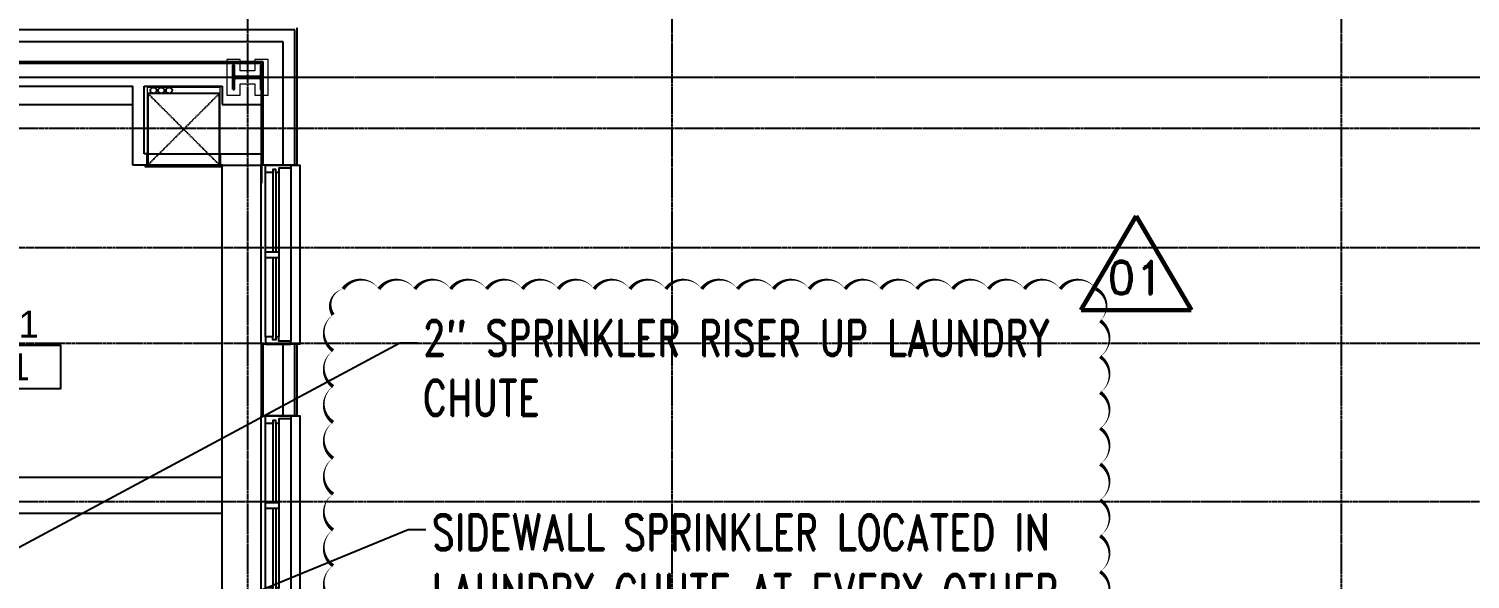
# Model space of a CAD drawing. Header units: inches. Extents: x -6955 to 13123, y -1334 to 3701.
# Drawn here: x 6442.1 to 6924.5, y 2021.6 to 2205.8 of the extents above; entities that cross this region are included whole.
import ezdxf
from ezdxf.enums import TextEntityAlignment as Align

# ---------------------------------------------------------------- set-up
doc = ezdxf.new("R2010")
doc.units = ezdxf.units.IN
doc.header["$MEASUREMENT"] = 0
for name, pattern in [('CENTER2', [1.125, 0.75, -0.125, 0.125, -0.125]), ('DASHDOT2', [0.5, 0.25, -0.125, 0, -0.125]), ('HIDDEN2', [0.1875, 0.125, -0.0625])]:
    doc.linetypes.add(name, pattern=pattern)
for name, color, linetype, lineweight in [('A-Detl-Hatch', 1, 'Continuous', 18), ('A-Detl-Wide', 2, 'Continuous', 35), ('S-Detl-Hatch', 1, 'Continuous', 18)]:
    doc.layers.add(name, color=color, linetype=linetype, lineweight=lineweight)
for name, color, linetype in [('A-Door-Head', 8, 'Continuous'), ('A-Flor-Soffit', 6, 'HIDDEN2'), ('A-Glaz', 7, 'Continuous'), ('A-Glaz-Sill', 8, 'Continuous'), ('A-Grid(SmallScale)', 11, 'CENTER2'), ('A-HVAC', 6, 'HIDDEN2'), ('A-Tag-Rm(Scale)', 7, 'Continuous'), ('A-Wall-Full', 7, 'Continuous'), ('A-Wall-Hatch', 15, 'Continuous'), ('details', 7, 'Continuous'), ('PIPESPC', 7, 'Continuous'), ('REVISION', 7, 'Continuous')]:
    doc.layers.add(name, color=color, linetype=linetype)
doc.layers.add('G-Anno-Nplt', color=140, linetype='Continuous', lineweight=18, plot=False)
doc.layers.add('Zoning Envelope', color=7, linetype='DASHDOT2', true_color=0xaa0061)
doc.styles.add('PDA1', font='ROMAND', dxfattribs={"width": 0.755})
doc.styles.add('ROMAND', font='romand', dxfattribs={"height": 9})
doc.styles.add('ROMANS', font='ROMANS', dxfattribs={"height": 0.25})
doc.dimstyles.new('STANDARD$7', dxfattribs={"dimtxt": 0.09375, "dimasz": 0.125, "dimexe": 0.125, "dimexo": 0.09375, "dimgap": 0.0625, "dimtad": 1, "dimdec": 6, "dimzin": 3, "dimdsep": 46, "dimlunit": 4, "dimtxsty": 'ROMANS', "dimcen": 0.09375, "dimadec": 0, "dimazin": 0, "dimtfac": 0.09375, "dimtdec": 0, "dimtofl": 0, "dimtmove": 0, "dimatfit": 3, "dimfxl": 1, "dimfrac": 2, "dimtolj": 1, "dimtzin": 3, "dimarcsym": 0})

# ---------------------------------------------------------------- blocks, each defined once
blk = doc.blocks.new('EXTERIOR WINDOW 3')
at = {"layer": 'A-Glaz'}
for p, q in [((5693, -8445.75), (5693, -8419.25)), ((5694, -8445.75), (5694, -8419.25)), ((5695, -8474.25), (5695, -8419.25)), ((5693, -8474.25), (5693, -8447.75)), ((5694, -8474.25), (5694, -8447.75))]:
    blk.add_line(p, q, dxfattribs=at)
for points in [[(5693, -8419.25), (5690.5, -8419.25), (5690.5, -8416.75), (5699, -8416.75), (5699, -8417.75), (5695, -8417.75), (5695, -8419.25), (5694, -8419.25), (5694, -8418.25), (5693, -8418.25), (5693, -8419.25)], [(5693, -8474.25), (5690.5, -8474.25), (5690.5, -8476.75), (5699, -8476.75), (5699, -8475.75), (5695, -8475.75), (5695, -8474.25), (5694, -8474.25), (5694, -8475.25), (5693, -8475.25), (5693, -8474.25)]]:
    blk.add_lwpolyline(points, dxfattribs=at)
blk.add_lwpolyline([(5690.5, -8445.75), (5690.5, -8447.75), (5695, -8447.75), (5695, -8445.75)], close=True, dxfattribs=at)
at = {"layer": 'A-Glaz-Sill'}
for p, q in [((5689.12, -8416.75), (5689.12, -8476.75)), ((5690.5, -8419.25), (5690.5, -8474.25)), ((5699, -8475.75), (5699, -8417.75))]:
    blk.add_line(p, q, dxfattribs=at)
blk.add_lwpolyline([(5699, -8476.75), (5702, -8476.75), (5702, -8416.75), (5699, -8416.75)], dxfattribs=at)
blk = doc.blocks.new('*U18')
at = {"layer": 'A-Detl-Hatch'}
h = blk.add_hatch(dxfattribs=at)
h.set_pattern_fill('ANSI32', color=256, scale=6, style=0)
h.set_pattern_definition([(45, (0, -4.865), (-1.591, 1.591), []), (45, (1.0607, -4.865), (-1.591, 1.591), [])])
edge = h.paths.add_edge_path()
edge.add_line((3.98, -9.73), (3.98, -9.295))
edge.add_line((3.98, -9.295), (0.645, -9.295))
edge.add_arc((0.645, -8.795), 0.5, 180, 270, ccw=False)
edge.add_line((0.145, -8.795), (0.145, -0.935))
edge.add_arc((0.645, -0.935), 0.5, 90, 180, ccw=False)
edge.add_line((0.645, -0.435), (3.98, -0.435))
edge.add_line((3.98, -0.435), (3.98, 0))
edge.add_line((3.98, 0), (-3.98, 0))
edge.add_line((-3.98, 0), (-3.98, -0.435))
edge.add_line((-3.98, -0.435), (-0.645, -0.435))
edge.add_arc((-0.645, -0.935), 0.5, 0, 90, ccw=False)
edge.add_line((-0.145, -0.935), (-0.145, -8.795))
edge.add_arc((-0.645, -8.795), 0.5, -90, 0, ccw=False)
edge.add_line((-0.645, -9.295), (-3.98, -9.295))
edge.add_line((-3.98, -9.295), (-3.98, -9.73))
edge.add_line((-3.98, -9.73), (3.98, -9.73))
at = {"color": 0, "linetype": 'ByBlock'}
blk.add_lwpolyline([(3.98, -9.73), (3.98, -9.295), (0.645, -9.295, -0.4142136), (0.145, -8.795), (0.145, -0.935, -0.4142136), (0.645, -0.435), (3.98, -0.435), (3.98, 0), (-3.98, 0), (-3.98, -0.435), (-0.645, -0.435, -0.4142136), (-0.145, -0.935), (-0.145, -8.795, -0.4142136), (-0.645, -9.295), (-3.98, -9.295), (-3.98, -9.73)], format="xyb", close=True, dxfattribs=at)
blk = doc.blocks.new('W10X33')
at = {"layer": 'S-Detl-Hatch'}
blk.add_lwpolyline([(13773.78, -7310.28), (13773.78, -7305.84), (13769.95, -7305.84), (13769.95, -7300.98), (13773.78, -7300.98), (13773.78, -7296.55), (13761.82, -7296.55), (13761.82, -7300.98), (13765.66, -7300.98), (13765.66, -7305.84), (13761.82, -7305.84), (13761.82, -7310.28)], close=True, dxfattribs=at)
at = {"layer": 'A-Detl-Wide'}
blk.add_blockref('*U18', (13767.8, -7298.55), dxfattribs=at)
blk = doc.blocks.new('Rm Tag')
blk.add_lwpolyline([(-0.2124, 0.0759), (0.2124, 0.0759), (0.2124, -0.0759), (-0.2124, -0.0759)], close=True)
for p in [(0, 0.2858), (0, 0.1493), (0, 0)]:
    blk.add_attdef('XXX', text='', height=0.0938).set_placement(p, align=Align.MIDDLE_CENTER)
blk = doc.blocks.new('HVAC UNIT NICHE')
at = {"layer": 'A-Door-Head'}
blk.add_lwpolyline([(4, 0), (28.5, 0), (28.5, -3.75), (4, -3.75)], close=True, dxfattribs=at)
at = {"layer": 'A-HVAC'}
for p, q in [((4.25, 0), (28.25, -24)), ((4.25, -24), (28.25, 0))]:
    blk.add_line(p, q, dxfattribs=at)
for points in [[(3.25, 0), (29.25, 0), (29.25, 0.5), (3.25, 0.5)], [(4.25, -24), (28.25, -24), (28.25, 0), (4.25, 0)]]:
    blk.add_lwpolyline(points, close=True, dxfattribs=at)
for centre in [(21.13, -25), (23.75, -25), (26.36, -25)]:
    blk.add_circle(centre, 1, dxfattribs=at)
at = {"layer": 'A-Wall-Full'}
for p, q in [((4, 0), (0, 0)), ((4, -3.75), (4, 0)), ((28.5, 0), (33.25, 0)), ((28.5, -3.75), (28.5, 0)), ((33.25, 0), (33.25, -26)), ((4, -3.75), (0, -3.75)), ((28.5, -3.75), (29.5, -3.75)), ((29.5, -3.75), (29.5, -26))]:
    blk.add_line(p, q, dxfattribs=at)
at = {"layer": 'G-Anno-Nplt'}
blk.add_lwpolyline([(4, 0), (4, -26), (28.5, -26), (28.5, 0)], close=True, dxfattribs=at)
blk = doc.blocks.new('King Studio 1 -41')
at = {"layer": 'A-Flor-Soffit'}
for p, q in [((9.5, 267.54), (194.63, 267.54)), ((78.11, 147.25), (78.11, 267.54)), ((90.11, 147.25), (90.11, 267.54)), ((214.9, 84.5), (214.9, 237.63))]:
    blk.add_line(p, q, dxfattribs=at)
at = {"layer": 'A-Wall-Full'}
for p, q in [((214.57, 280.63), (188.58, 280.63)), ((194.63, 270.88), (194.63, 280.63)), ((198.38, 270.88), (198.38, 280.63)), ((214.88, 267.54), (214.88, 280.63)), ((221, 267.54), (214.88, 267.54)), ((221, 241.38), (221, 267.54)), ((220.63, 241.38), (221, 241.38)), ((220.63, 237.63), (221, 237.63)), ((221, 84.5), (221, 237.63))]:
    blk.add_line(p, q, dxfattribs=at)
at = {"layer": 'G-Anno-Nplt'}
blk.add_line((9.5, 280.63), (214.88, 280.63), dxfattribs=at)
for points in [[(110.63, 280.63), (110.63, 293.5), (50.63, 293.5), (50.63, 280.63)], [(194.63, 280.63), (194.63, 293.5), (134.63, 293.5), (134.63, 280.63)]]:
    blk.add_lwpolyline(points, close=True, dxfattribs=at)
at = {"layer": 'A-Flor-Soffit', "xscale": -1, "rotation": 90}
blk.add_blockref('HVAC UNIT NICHE', (194.63, 270.88), dxfattribs=at)
blk = doc.blocks.new('VV')
at = {"layer": 'REVISION', "const_width": 1.5}
for points in [[(6812.74, 2143.17), (6794.23, 2111.65)], [(6812.74, 2143.17), (6831.25, 2111.65)], [(6794.23, 2111.65), (6831.25, 2111.65)]]:
    blk.add_lwpolyline(points, dxfattribs=at)
at = {"layer": 'REVISION', "style": 'ROMAND'}
blk.add_attdef('REV', text='', height=11.17, dxfattribs=at).set_placement((6812.58, 2122.52), align=Align.MIDDLE)

msp = doc.modelspace()

# ---------------------------------------------------------------- linework, layer by layer
at = {"layer": 'A-Grid(SmallScale)'}
for p, q in [((6515.3342, 3132.3201), (6515.3342, 1223.6428)), ((6657.3342, 3132.3201), (6657.3342, 1223.6428)), ((6881.3342, 3132.3201), (6881.3342, 1223.6428)), ((8345.3342, 2189.5773), (4537.3342, 2189.5773)), ((4555.5574, 2172.5773), (8345.3342, 2172.5773)), ((4552.2192, 2132.5773), (8345.3342, 2132.5773)), ((4552.2192, 2100.5773), (8345.3342, 2100.5773)), ((4537.3342, 2047.5773), (8345.3342, 2047.5773))]:
    msp.add_line(p, q, dxfattribs=at)
at = {"layer": 'A-Wall-Full'}
for p, q in [((6531.9592, 2160.2023), (6531.9592, 2206.2023)), ((6519.9592, 2194.2023), (5899.7092, 2194.2023)), ((6519.9592, 2160.2023), (6519.9592, 2194.2023)), ((6531.9592, 2160.2023), (6519.9592, 2160.2023)), ((6531.9592, 2100.2023), (6519.9592, 2100.2023)), ((6519.9592, 2076.2023), (6519.9592, 2100.2023)), ((6531.9592, 2076.2023), (6531.9592, 2100.2023)), ((6531.9592, 2076.2023), (6519.9592, 2076.2023))]:
    msp.add_line(p, q, dxfattribs=at)
at = {"layer": 'A-Wall-Hatch'}
for p, q in [((6531.2092, 2205.4523), (5888.4592, 2205.4523)), ((6531.2092, 2160.2023), (6531.2092, 2205.4523)), ((6527.2092, 2201.4523), (5892.4592, 2201.4523)), ((6527.2092, 2160.2023), (6527.2092, 2201.4523)), ((6520.5842, 2194.8273), (5899.0842, 2194.8273)), ((6520.5842, 2160.2023), (6520.5842, 2194.8273)), ((6520.5842, 2076.2023), (6520.5842, 2100.2023)), ((6527.2092, 2076.2023), (6527.2092, 2100.2023)), ((6531.2092, 2076.2023), (6531.2092, 2100.2023))]:
    msp.add_line(p, q, dxfattribs=at)
at = {"layer": 'REVISION'}
msp.add_lwpolyline([(6800.6836, 2012.0849, 0, 1.2, 0.52056705), (6800.6836, 2024.0849, 0, 1.2, 0.52056705), (6800.6836, 2036.0849, 0, 1.2, 0.52056705), (6800.6836, 2048.0849, 0, 1.2, 0.52056705), (6800.6836, 2060.0849, 0, 1.2, 0.52056705), (6800.6836, 2072.0849, 0, 1.2, 0.52056705), (6800.6836, 2084.0849, 0, 1.2, 0.52056705), (6800.6836, 2096.0849, 0, 1.2, 0.52056705), (6800.6836, 2108.0849, 0, 1.2, 0.52056705), (6799.3207, 2118.722, 0, 1.2, 0.52056705), (6787.3207, 2118.722, 0, 1.2, 0.52056705), (6775.3207, 2118.722, 0, 1.2, 0.52056705), (6763.3207, 2118.722, 0, 1.2, 0.52056705), (6751.3207, 2118.722, 0, 1.2, 0.52056705), (6739.3207, 2118.722, 0, 1.2, 0.52056705), (6727.3207, 2118.722, 0, 1.2, 0.52056705), (6715.3207, 2118.722, 0, 1.2, 0.52056705), (6703.3207, 2118.722, 0, 1.2, 0.52056705), (6691.3207, 2118.722, 0, 1.2, 0.52056705), (6679.3207, 2118.722, 0, 1.2, 0.52056705), (6667.3207, 2118.722, 0, 1.2, 0.52056705), (6655.3207, 2118.722, 0, 1.2, 0.52056705), (6643.3207, 2118.722, 0, 1.2, 0.52056705), (6631.3207, 2118.722, 0, 1.2, 0.52056705), (6619.3207, 2118.722, 0, 1.2, 0.52056705), (6607.3207, 2118.722, 0, 1.2, 0.52056705), (6595.3207, 2118.722, 0, 1.2, 0.52056705), (6583.3207, 2118.722, 0, 1.2, 0.52056705), (6571.3207, 2118.722, 0, 1.2, 0.52056705), (6559.3207, 2118.722, 0, 1.2, 0.52056705), (6547.3207, 2118.722, 0, 1.2, 0.52056705), (6543.9805, 2110.0621, 0, 1.2, 0.52056705), (6543.9805, 2098.0621, 0, 1.2, 0.52056705), (6543.9805, 2086.0621, 0, 1.2, 0.52056705), (6543.9805, 2074.0621, 0, 1.2, 0.52056705), (6543.9805, 2062.0621, 0, 1.2, 0.52056705), (6543.9805, 2050.0621, 0, 1.2, 0.52056705), (6543.9805, 2038.0621, 0, 1.2, 0.52056705), (6543.9805, 2026.0621, 0, 1.2, 0.52056705), (6543.9805, 2014.0621, 0, 1.2, 0.52056705)], format="xyseb", dxfattribs=at)
at = {"layer": 'Zoning Envelope'}
msp.add_line((8345.3342, 2189.5773), (5277.3342, 2189.5773), dxfattribs=at)

# ---------------------------------------------------------------- block references
at = {"rotation": 270}
msp.add_blockref('W10X33', (13818.7469, 15957.3782), dxfattribs=at)
at = {"xscale": -1}
for name, p, rotation in [('King Studio 1 -41', (6239.3342, 1965.5773), 270), ('EXTERIOR WINDOW 3', (830.8348, -6316.5477), 180), ('EXTERIOR WINDOW 3', (830.8348, -6400.5477), 180)]:
    msp.add_blockref(name, p, dxfattribs=dict(at, rotation=rotation))
at = {"layer": 'A-Tag-Rm(Scale)'}
ref = msp.add_blockref('Rm Tag', (6432.3789, 2092.6211), dxfattribs=dict(at, xscale=96, yscale=96, zscale=96))
ref.add_attrib('XXX', 'KS 1', dxfattribs={"layer": '0', "height": 9}).set_placement((6432.3789, 2106.952), align=Align.MIDDLE_CENTER)
ref.add_attrib('XXX', '341', dxfattribs={"layer": '0', "height": 9}).set_placement((6432.3789, 2092.6211), align=Align.MIDDLE_CENTER)
at = {"layer": 'REVISION'}
msp.add_blockref('VV', (0, 0), dxfattribs=at).add_auto_attribs({'REV': '01'})

# ---------------------------------------------------------------- texts
at = {"layer": 'details', "char_height": 12, "width": 232.700925, "attachment_point": 7, "style": 'PDA1'}
for s, insert in [('2" SPRINKLER RISER UP LAUNDRY CHUTE ', (6573.9562, 2076.2839)), ('SIDEWALL SPRINKLER LOCATED IN LAUNDRY CHUTE AT EVERY OTHER LEVEL', (6576.968, 1991.2345))]:
    msp.add_mtext(s, dxfattribs=dict(at, insert=insert))

# ---------------------------------------------------------------- leaders
at = {"layer": 'PIPESPC'}
for points in [[(6123.9156, 1863.1016), (6566.2874, 2100.7394), (6572.2589, 2100.7394)], [(6133.3691, 1859.3018), (6569.0696, 2038.1524), (6575.0411, 2038.1524)]]:
    msp.add_leader(points, dimstyle='STANDARD$7', dxfattribs=at)

doc.saveas('drawing.dxf')
